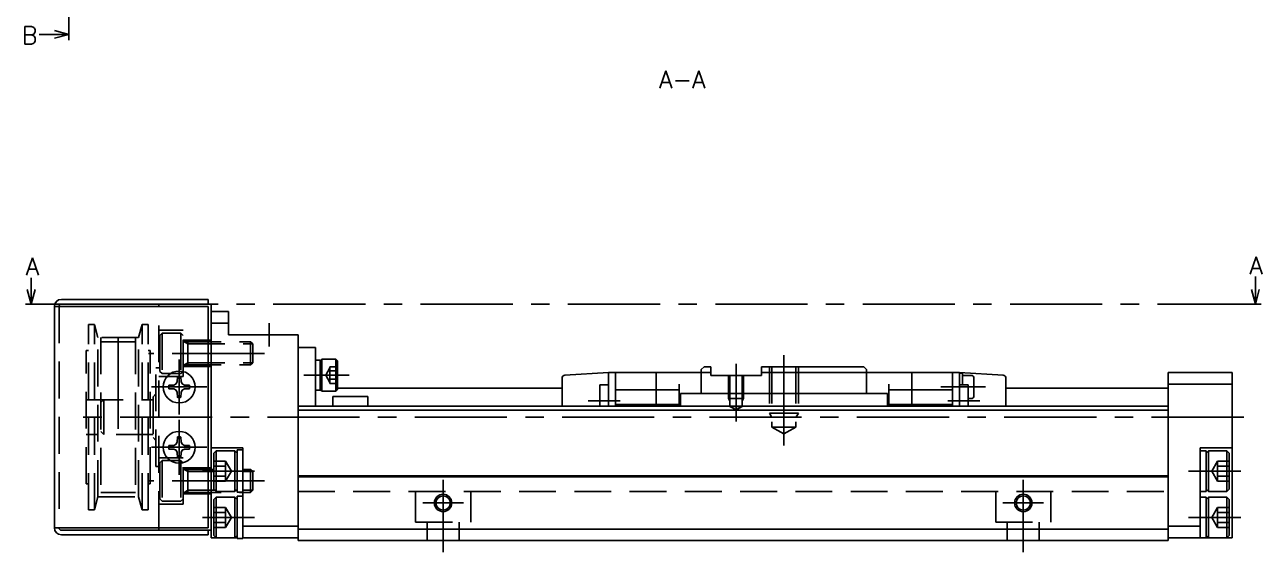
# Model space of a CAD drawing. Extents: x -2 to 401, y -8 to 279.
# Drawn here: x 187.6 to 400.9, y 8 to 99 of the extents above; entities that cross this region are included whole.
import ezdxf

# ---------------------------------------------------------------- set-up
doc = ezdxf.new("R2010")
doc.units = 0
doc.header["$LTSCALE"] = 0.5
doc.linetypes.add('CENTER', pattern=[50.8, 31.75, -6.35, 6.35, -6.35])
doc.linetypes.add('DASHED', pattern=[19.05, 12.7, -6.35])
for name, color, linetype in [('MSM_CENTER', 1, 'CENTER'), ('MSM_CONTINUOUS', 7, 'CONTINUOUS'), ('MSM_DASHED', 4, 'DASHED'), ('MSM_NARROW', 5, 'CONTINUOUS'), ('MSM_PART_NUMBER', 7, 'CONTINUOUS')]:
    doc.layers.add(name, color=color, linetype=linetype)
doc.styles.get("Standard").update_dxf_attribs({"font": 'txt.shx', "height": 3, "bigfont": 'bigfont.shx'})

msp = doc.modelspace()

# ---------------------------------------------------------------- linework, layer by layer
at = {"layer": 'MSM_CENTER'}
for p, q in [((195.26, 238.06), (195.26, 98.3)), ((398.76, 50.8), (189.76, 50.8)), ((203.76, 29.3), (203.76, 47.05)), ((229.76, 43.5), (229.76, 47.5)), ((228.96, 42.3), (208.96, 42.3)), ((214.26, 41.25), (214.26, 31.75)), ((318.51, 42), (318.51, 26.41)), ((235.76, 38.55), (243.56, 38.55)), ((310.26, 40.5), (310.26, 30.54)), ((219.01, 36.5), (209.51, 36.5)), ((353.26, 36.5), (345.56, 36.5)), ((284.76, 34.1), (290.26, 34.1)), ((346.76, 34.1), (352.26, 34.1)), ((397.76, 31.3), (196.26, 31.3)), ((214.26, 30.85), (214.26, 21.35)), ((219.01, 26.1), (209.51, 26.1)), ((218.26, 22), (227.26, 22)), ((397.26, 22), (388.26, 22)), ((228.96, 20.3), (208.96, 20.3)), ((259.76, 20.5), (259.76, 8)), ((359.76, 20.5), (359.76, 8)), ((256.26, 16.5), (263.26, 16.5)), ((356.26, 16.5), (363.26, 16.5)), ((218.26, 14), (227.26, 14)), ((397.26, 14), (388.26, 14))]:
    msp.add_line(p, q, dxfattribs=at)
at = {"layer": 'MSM_CONTINUOUS'}
for p, q in [((195.26, 98.3), (195.26, 96.3)), ((399.76, 50.8), (399.76, 55.55)), ((188.76, 50.8), (188.76, 55.31)), ((188.76, 50.8), (188.09, 53.3)), ((189.43, 53.3), (188.76, 50.8)), ((193.96, 51.6), (219.26, 51.6)), ((219.26, 50.8), (219.26, 51.6)), ((399.76, 50.8), (399.09, 53.3)), ((400.43, 53.3), (399.76, 50.8)), ((187.76, 50.8), (189.76, 50.8)), ((192.76, 50.4), (219.26, 50.4)), ((192.76, 50.4), (192.76, 12.2)), ((193.96, 50.8), (219.76, 50.8)), ((210.76, 50.4), (210.76, 50.8)), ((219.26, 50.4), (219.26, 12.2)), ((219.76, 50.8), (219.76, 10.5)), ((222.76, 49.5), (219.76, 49.5)), ((222.76, 49.5), (222.76, 45.5)), ((398.76, 50.8), (400.76, 50.8)), ((219.76, 47.5), (222.76, 47.5)), ((222.76, 45.5), (234.76, 45.5)), ((234.76, 45.5), (234.76, 10)), ((234.76, 43.3), (237.76, 43.3)), ((237.76, 33.2), (237.76, 43.3)), ((238.56, 41.15), (237.76, 41.15)), ((238.56, 41), (238.86, 41.3)), ((238.56, 41.15), (238.56, 35.95)), ((238.86, 35.8), (238.86, 41.3)), ((241.26, 41.3), (238.86, 41.3)), ((241.26, 41.3), (241.26, 35.8)), ((241.56, 41), (241.26, 41.3)), ((241.56, 41), (241.56, 36.1)), ((288.26, 39), (280.73, 38.53)), ((288.26, 39), (288.26, 33.2)), ((288.26, 39), (305.91, 39)), ((289.46, 33.2), (289.46, 39)), ((296.46, 33.2), (296.46, 39)), ((304.76, 40), (304.26, 39.5)), ((304.26, 35.4), (304.26, 39.5)), ((304.76, 40), (305.91, 40)), ((305.91, 40), (305.91, 38.5)), ((314.61, 38.5), (305.91, 38.5)), ((314.61, 40), (332.26, 40)), ((314.61, 38.5), (314.61, 40)), ((348.76, 39), (314.61, 39)), ((332.76, 39.5), (332.26, 40)), ((332.76, 35.4), (332.76, 39.5)), ((340.56, 39), (340.56, 33.2)), ((347.56, 39), (347.56, 33.2)), ((348.76, 39), (356.29, 38.53)), ((348.76, 39), (348.76, 33.2)), ((349.26, 38.9), (348.76, 38.9)), ((349.26, 36.85), (349.26, 38.9)), ((350.76, 38.5), (349.26, 38.5)), ((384.76, 39), (384.76, 10)), ((384.76, 39), (395.76, 39)), ((395.76, 39), (395.76, 10.5)), ((213.34, 36.83), (212.49, 36.82)), ((213.34, 36.83), (213.74, 37.02)), ((213.93, 37.42), (213.74, 37.02)), ((213.93, 37.42), (213.95, 38.27)), ((214.59, 37.42), (214.58, 38.27)), ((214.59, 37.42), (214.78, 37.02)), ((215.19, 36.83), (214.78, 37.02)), ((215.19, 36.83), (216.03, 36.82)), ((280.26, 36.3), (241.56, 36.3)), ((280.26, 38.03), (280.26, 33.2)), ((286.76, 36.85), (286.76, 33.2)), ((288.26, 36.85), (286.76, 36.85)), ((300.46, 37), (300.46, 33.2)), ((336.56, 37), (336.56, 33.2)), ((350.26, 36.85), (348.76, 36.85)), ((350.26, 36.85), (350.26, 33.2)), ((351.26, 38), (351.26, 35)), ((356.76, 38.03), (356.76, 33.2)), ((384.76, 36.3), (356.76, 36.3)), ((384.76, 37), (395.76, 37)), ((213.34, 36.17), (212.49, 36.18)), ((213.34, 36.17), (213.74, 35.98)), ((213.93, 35.58), (213.74, 35.98)), ((213.93, 35.58), (213.95, 34.73)), ((214.59, 35.58), (214.58, 34.73)), ((214.59, 35.58), (214.78, 35.98)), ((215.19, 36.17), (214.78, 35.98)), ((215.19, 36.17), (216.03, 36.18)), ((237.76, 35.95), (238.56, 35.95)), ((238.56, 36.1), (238.86, 35.8)), ((241.26, 35.8), (238.86, 35.8)), ((246.76, 34.87), (240.76, 34.87)), ((240.76, 34.87), (240.76, 33.2)), ((241.26, 35.8), (241.56, 36.1)), ((246.76, 33.2), (246.76, 34.87)), ((289.46, 36), (300.46, 36)), ((300.66, 35.1), (300.46, 35.1)), ((300.66, 34.3), (300.46, 34.3)), ((336.36, 35.4), (300.66, 35.4)), ((300.66, 33.2), (300.66, 35.4)), ((336.36, 33.2), (336.36, 35.4)), ((336.56, 35.1), (336.36, 35.1)), ((336.56, 34.3), (336.36, 34.3)), ((347.56, 36), (336.56, 36)), ((350.76, 34.5), (350.26, 34.5)), ((384.76, 33.2), (234.76, 33.2)), ((384.76, 32.5), (234.76, 32.5)), ((289.46, 33.5), (300.46, 33.5)), ((347.56, 33.5), (336.56, 33.5)), ((213.93, 27.02), (213.95, 27.87)), ((214.59, 27.02), (214.58, 27.87)), ((213.34, 26.43), (212.49, 26.42)), ((213.34, 25.77), (212.49, 25.78)), ((213.34, 26.43), (213.74, 26.62)), ((213.34, 25.77), (213.74, 25.58)), ((213.93, 27.02), (213.74, 26.62)), ((214.59, 27.02), (214.78, 26.62)), ((215.19, 26.43), (214.78, 26.62)), ((215.19, 25.77), (214.78, 25.58)), ((215.19, 26.43), (216.03, 26.42)), ((215.19, 25.77), (216.03, 25.78)), ((225.26, 26), (219.76, 26)), ((224.26, 18.35), (224.26, 25.65)), ((224.26, 25.65), (225.26, 25.65)), ((225.26, 26), (225.26, 10.35)), ((390.26, 26), (390.26, 10.5)), ((390.26, 26), (395.76, 26)), ((213.93, 25.18), (213.74, 25.58)), ((213.93, 25.18), (213.95, 24.33)), ((214.59, 25.18), (214.58, 24.33)), ((214.59, 25.18), (214.78, 25.58)), ((220.26, 25.1), (220.66, 25.5)), ((220.26, 25.1), (220.26, 18.9)), ((220.66, 25.5), (220.66, 18.5)), ((220.66, 25.5), (223.86, 25.5)), ((223.86, 25.5), (223.86, 18.5)), ((224.26, 25.1), (223.86, 25.5)), ((391.26, 25.5), (390.26, 25.5)), ((391.26, 25.1), (391.66, 25.5)), ((391.26, 25.5), (391.26, 18.5)), ((391.66, 25.5), (391.66, 18.5)), ((394.86, 25.5), (391.66, 25.5)), ((395.26, 25.1), (394.86, 25.5)), ((394.86, 25.5), (394.86, 18.5)), ((395.26, 25.1), (395.26, 18.9)), ((384.76, 21.2), (234.76, 21.2)), ((384.76, 21), (234.76, 21)), ((220.66, 18.5), (220.26, 18.9)), ((220.26, 17.1), (220.66, 17.5)), ((220.26, 17.1), (220.26, 10.9)), ((220.66, 18.5), (223.86, 18.5)), ((220.66, 17.5), (220.66, 10.5)), ((220.66, 17.5), (223.86, 17.5)), ((223.86, 18.5), (224.26, 18.9)), ((223.86, 17.5), (223.86, 10.5)), ((224.26, 17.1), (223.86, 17.5)), ((225.26, 18.35), (224.26, 18.35)), ((224.26, 10.35), (224.26, 17.65)), ((224.26, 17.65), (225.26, 17.65)), ((390.26, 18.5), (391.26, 18.5)), ((391.26, 17.5), (390.26, 17.5)), ((391.66, 18.5), (391.26, 18.9)), ((391.26, 17.5), (391.26, 10.5)), ((391.26, 17.1), (391.66, 17.5)), ((394.86, 18.5), (391.66, 18.5)), ((391.66, 17.5), (391.66, 10.5)), ((394.86, 17.5), (391.66, 17.5)), ((394.86, 18.5), (395.26, 18.9)), ((394.86, 17.5), (394.86, 10.5)), ((395.26, 17.1), (394.86, 17.5)), ((395.26, 17.1), (395.26, 10.9)), ((192.76, 12.2), (219.26, 12.2)), ((193.96, 11.8), (219.76, 11.8)), ((193.96, 11), (219.26, 11)), ((210.76, 11.8), (210.76, 12.2)), ((219.26, 11), (219.26, 11.8)), ((220.66, 10.5), (220.26, 10.9)), ((223.86, 10.5), (224.26, 10.9)), ((234.76, 12.5), (225.26, 12.5)), ((384.76, 12), (234.76, 12)), ((384.76, 12.5), (390.26, 12.5)), ((391.66, 10.5), (391.26, 10.9)), ((394.86, 10.5), (395.26, 10.9)), ((219.76, 10.5), (224.26, 10.5)), ((225.26, 10.35), (224.26, 10.35)), ((225.26, 10.5), (234.76, 10.5)), ((384.76, 10), (234.76, 10)), ((395.76, 10.5), (384.76, 10.5))]:
    msp.add_line(p, q, dxfattribs=at)
at = {"layer": 'MSM_CONTINUOUS', "extrusion": (0, 0, -1)}
for p, q in [((195.26, 97.3), (190.12, 97.3)), ((195.26, 97.3), (192.76, 97.97)), ((192.76, 96.63), (195.26, 97.3))]:
    msp.add_line(p, q, dxfattribs=at)
at = {"layer": 'MSM_CONTINUOUS'}
for centre, radius in [((214.26, 36.5), 2.75), ((214.26, 26.1), 2.75), ((259.76, 16.5), 1.23), ((359.76, 16.5), 1.23)]:
    msp.add_circle(centre, radius, dxfattribs=at)
for centre, radius, start, end in [((193.96, 50.4), 1.2, 90, 180), ((193.96, 50.4), 0.4, 90, 180), ((280.76, 38.03), 0.5, 93.5763, 180), ((350.76, 38), 0.5, 0, 90), ((356.26, 38.03), 0.5, 0, 86.4237), ((214.26, 36.5), 1.8, 169.8876, 190.1124), ((214.26, 36.5), 1.8, 79.8876, 100.1124), ((214.26, 36.5), 1.8, 349.8876, 10.1124), ((214.26, 36.5), 1.8, 259.8876, 280.1124), ((350.76, 35), 0.5, 270, 0), ((214.26, 26.1), 1.8, 79.8876, 100.1124), ((214.26, 26.1), 1.8, 169.8876, 190.1124), ((214.26, 26.1), 1.8, 349.8876, 10.1124), ((214.26, 26.1), 1.8, 259.8876, 280.1124), ((193.96, 12.2), 1.2, 180, 270), ((193.96, 12.2), 0.4, 180, 270)]:
    msp.add_arc(centre, radius, start, end, dxfattribs=at)
at = {"layer": 'MSM_DASHED'}
for p, q in [((193.56, 50.4), (193.56, 12.2)), ((210.76, 12.2), (210.76, 50.4)), ((198.62, 15.3), (198.62, 47.3)), ((199.66, 47.3), (198.62, 47.3)), ((199.66, 15.3), (199.66, 47.3)), ((200.26, 45.05), (199.66, 47.3)), ((207.86, 47.3), (207.26, 45.05)), ((207.86, 15.3), (207.86, 47.3)), ((208.9, 47.3), (207.86, 47.3)), ((208.9, 15.3), (208.9, 47.3)), ((200.26, 17.55), (200.26, 45.05)), ((207.26, 45.05), (200.26, 45.05)), ((200.76, 45.05), (200.76, 17.55)), ((206.76, 45.05), (206.76, 17.55)), ((207.26, 17.55), (207.26, 45.05)), ((214.96, 46.3), (210.76, 46.3)), ((210.96, 45.4), (211.36, 45.8)), ((210.96, 45.4), (210.96, 39.2)), ((211.36, 45.8), (211.36, 38.8)), ((211.36, 45.8), (214.56, 45.8)), ((214.56, 45.8), (214.56, 38.8)), ((214.96, 45.4), (214.56, 45.8)), ((214.96, 38.3), (214.96, 46.3)), ((198.26, 19.8), (198.26, 42.8)), ((198.62, 42.8), (198.26, 42.8)), ((200.76, 44.29), (206.76, 44.29)), ((209.26, 42.8), (208.9, 42.8)), ((209.26, 19.8), (209.26, 42.8)), ((214.96, 44.55), (219.76, 44.55)), ((215.06, 44.33), (215.76, 43.92)), ((215.16, 44.3), (226.58, 44.3)), ((215.76, 44.3), (215.76, 40.3)), ((215.76, 43.92), (226.96, 43.92)), ((226.58, 40.3), (226.58, 44.3)), ((226.96, 43.92), (226.58, 44.3)), ((226.96, 40.68), (226.96, 43.92)), ((215.06, 40.27), (215.76, 40.68)), ((215.76, 40.68), (226.96, 40.68)), ((226.58, 40.3), (226.96, 40.68)), ((210.26, 22.8), (210.26, 39.8)), ((210.76, 39.8), (210.26, 39.8)), ((211.36, 38.8), (210.96, 39.2)), ((211.36, 38.8), (214.56, 38.8)), ((214.56, 38.8), (214.96, 39.2)), ((214.96, 40.05), (219.76, 40.05)), ((215.16, 40.3), (226.58, 40.3)), ((240.26, 39.8), (239.54, 38.55)), ((239.54, 38.55), (240.26, 37.3)), ((240.26, 39.99), (240.26, 37.11)), ((241.56, 39.99), (240.26, 39.99)), ((241.56, 39.27), (240.26, 39.27)), ((308.96, 38.5), (308.96, 34.5)), ((309.2, 38.5), (309.2, 33.15)), ((311.32, 38.5), (311.32, 33.15)), ((311.56, 38.5), (311.56, 34.5)), ((316.01, 40), (316.01, 32)), ((316.44, 40), (316.44, 29.6)), ((320.58, 40), (320.58, 29.6)), ((321.01, 40), (321.01, 32)), ((214.96, 38.3), (210.76, 38.3)), ((241.56, 37.83), (240.26, 37.83)), ((241.56, 37.11), (240.26, 37.11)), ((198.26, 34.3), (209.76, 34.3)), ((201.26, 34.3), (200.76, 33.8)), ((201.26, 28.3), (201.26, 34.3)), ((210.26, 35.3), (209.76, 34.8)), ((209.76, 34.8), (209.76, 27.8)), ((308.96, 34.5), (311.56, 34.5)), ((308.96, 34.5), (309.2, 34.08)), ((311.56, 34.5), (311.32, 34.08)), ((309.2, 33.15), (311.32, 33.15)), ((309.2, 33.15), (310.26, 32.54)), ((311.32, 33.15), (310.26, 32.54)), ((316.01, 32), (321.01, 32)), ((316.01, 32), (316.44, 31.25)), ((321.01, 32), (320.58, 31.25)), ((209.76, 28.3), (198.26, 28.3)), ((200.76, 28.8), (201.26, 28.3)), ((209.76, 27.8), (210.26, 27.3)), ((316.44, 29.6), (320.58, 29.6)), ((316.44, 29.6), (318.51, 28.41)), ((320.58, 29.6), (318.51, 28.41)), ((214.96, 24.3), (210.76, 24.3)), ((210.96, 23.4), (211.36, 23.8)), ((211.36, 23.8), (211.36, 16.8)), ((211.36, 23.8), (214.56, 23.8)), ((214.56, 23.8), (214.56, 16.8)), ((214.96, 23.4), (214.56, 23.8)), ((214.96, 16.3), (214.96, 24.3)), ((220.26, 23.73), (222.26, 23.73)), ((222.26, 23.73), (223.26, 22)), ((222.26, 20.27), (222.26, 23.73)), ((393.26, 23.73), (392.26, 22)), ((393.26, 20.27), (393.26, 23.73)), ((395.26, 23.73), (393.26, 23.73)), ((210.76, 22.8), (210.26, 22.8)), ((210.96, 23.4), (210.96, 17.2)), ((214.96, 22.55), (219.76, 22.55)), ((215.06, 22.33), (215.76, 21.92)), ((215.16, 22.3), (220.26, 22.3)), ((215.76, 22.3), (215.76, 18.3)), ((215.76, 21.92), (220.26, 21.92)), ((220.26, 22.87), (222.26, 22.87)), ((222.26, 20.27), (223.26, 22)), ((225.26, 22.3), (226.58, 22.3)), ((225.26, 21.92), (226.96, 21.92)), ((226.58, 18.3), (226.58, 22.3)), ((226.96, 21.92), (226.58, 22.3)), ((226.96, 18.68), (226.96, 21.92)), ((393.26, 20.27), (392.26, 22)), ((395.26, 22.87), (393.26, 22.87)), ((198.26, 19.8), (198.62, 19.8)), ((208.9, 19.8), (209.26, 19.8)), ((220.26, 21.13), (222.26, 21.13)), ((220.26, 20.27), (222.26, 20.27)), ((395.26, 21.13), (393.26, 21.13)), ((395.26, 20.27), (393.26, 20.27)), ((199.66, 15.3), (200.26, 17.55)), ((200.26, 17.55), (207.26, 17.55)), ((200.76, 18.31), (206.76, 18.31)), ((207.26, 17.55), (207.86, 15.3)), ((211.36, 16.8), (210.96, 17.2)), ((214.56, 16.8), (214.96, 17.2)), ((214.96, 18.05), (219.76, 18.05)), ((215.06, 18.27), (215.76, 18.68)), ((215.16, 18.3), (226.58, 18.3)), ((215.76, 18.68), (220.48, 18.68)), ((224.04, 18.68), (224.26, 18.68)), ((225.26, 18.68), (226.96, 18.68)), ((226.58, 18.3), (226.96, 18.68)), ((234.76, 18.5), (384.76, 18.5)), ((255.01, 18.5), (255.01, 13.2)), ((264.51, 13.2), (264.51, 18.5)), ((355.01, 18.5), (355.01, 13.2)), ((364.51, 13.2), (364.51, 18.5)), ((198.62, 15.3), (199.66, 15.3)), ((207.86, 15.3), (208.9, 15.3)), ((214.96, 16.3), (210.76, 16.3)), ((211.36, 16.8), (214.56, 16.8)), ((220.26, 15.73), (222.26, 15.73)), ((222.26, 15.73), (223.26, 14)), ((222.26, 12.27), (222.26, 15.73)), ((393.26, 15.73), (392.26, 14)), ((393.26, 12.27), (393.26, 15.73)), ((395.26, 15.73), (393.26, 15.73)), ((220.26, 14.87), (222.26, 14.87)), ((220.26, 13.13), (222.26, 13.13)), ((222.26, 12.27), (223.26, 14)), ((255.01, 13.2), (264.51, 13.2)), ((257.01, 13.2), (257.01, 10)), ((262.51, 13.2), (262.51, 10)), ((355.01, 13.2), (364.51, 13.2)), ((357.01, 13.2), (357.01, 10)), ((362.51, 13.2), (362.51, 10)), ((393.26, 12.27), (392.26, 14)), ((395.26, 14.87), (393.26, 14.87)), ((395.26, 13.13), (393.26, 13.13)), ((220.26, 12.27), (222.26, 12.27)), ((395.26, 12.27), (393.26, 12.27))]:
    msp.add_line(p, q, dxfattribs=at)
for centre, start, end in [((215.16, 44.5), 180, 270), ((215.16, 40.1), 90, 180), ((215.16, 22.5), 180, 270), ((215.16, 18.1), 90, 180)]:
    msp.add_arc(centre, 0.2, start, end, dxfattribs=at)
at = {"layer": 'MSM_NARROW'}
for centre in [(259.76, 16.5), (359.76, 16.5)]:
    msp.add_circle(centre, 1.5, dxfattribs=at)

# ---------------------------------------------------------------- texts
at = {"layer": 'MSM_PART_NUMBER'}
for s, p in [('B', (187.14, 95.65)), ('A-A', (297, 88.02)), ('A', (187.81, 55.8)), ('A', (398.76, 55.96))]:
    msp.add_text(s, height=3, dxfattribs=at).set_placement(p)

doc.saveas('drawing.dxf')
